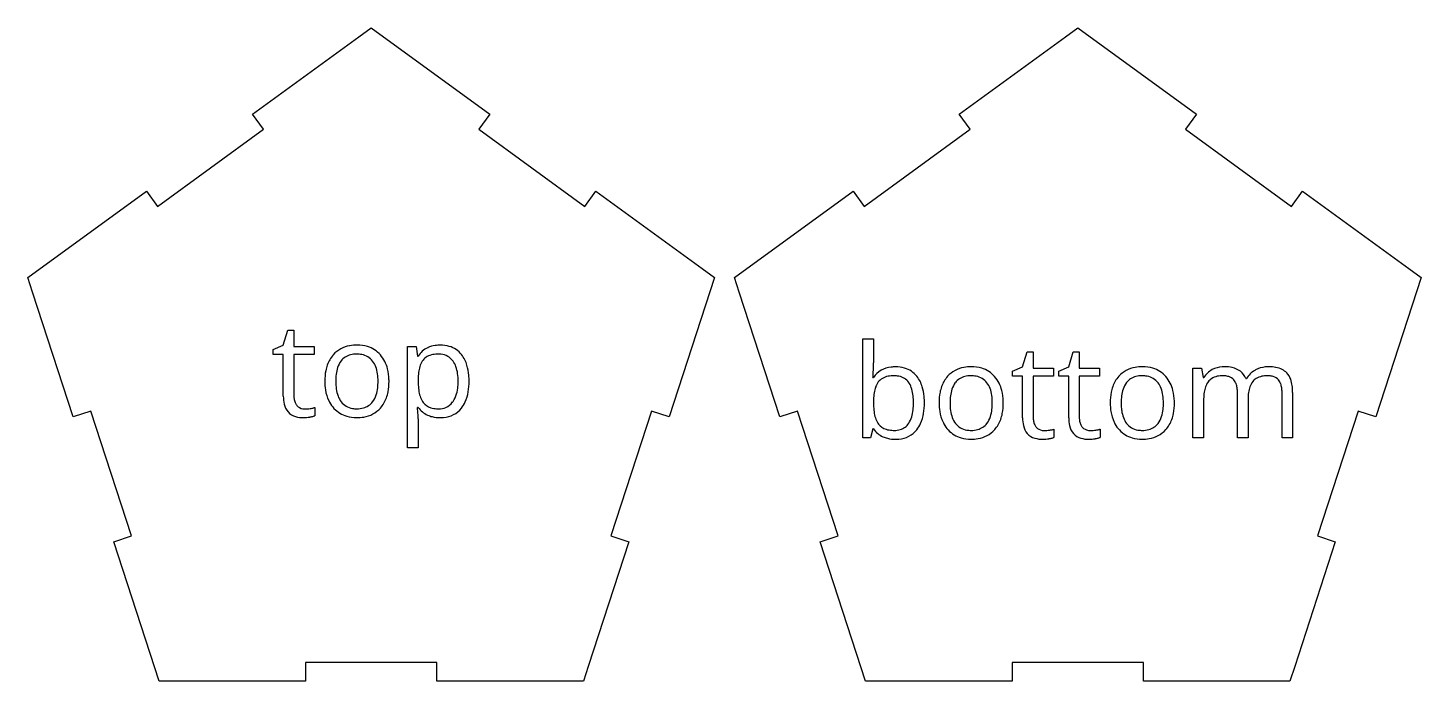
# Model space of a CAD drawing. Header units: inches. Extents: x 0 to 8.8, y 0.1 to 12.5.
# Drawn here: x 0 to 8.77, y 8.38 to 12.49 of the extents above; entities that cross this region are included whole.
import ezdxf

# ---------------------------------------------------------------- set-up
doc = ezdxf.new("R2010")
doc.units = ezdxf.units.IN

msp = doc.modelspace()

# ---------------------------------------------------------------- linework, layer by layer
at = {"layer": 'bottom_labelLayer'}
for p, q in [((5.2563, 9.9052), (5.2563, 10.5298)), ((5.2563, 10.5298), (5.3229, 10.5298)), ((5.3229, 10.5298), (5.3229, 10.3781)), ((6.2615, 10.3532), (6.2896, 10.4471)), ((6.2896, 10.4471), (6.3282, 10.4471)), ((6.3282, 10.4471), (6.3282, 10.3452)), ((6.5518, 10.3532), (6.5799, 10.4471)), ((6.5799, 10.4471), (6.6184, 10.4471)), ((6.6184, 10.4471), (6.6184, 10.3452)), ((6.1985, 10.3255), (6.2615, 10.3532)), ((6.4887, 10.3255), (6.5518, 10.3532)), ((5.3197, 10.2866), (5.3229, 10.2866)), ((6.1985, 10.2934), (6.1985, 10.3255)), ((6.2615, 10.2934), (6.1985, 10.2934)), ((6.2615, 10.0316), (6.2615, 10.2934)), ((6.3282, 10.3452), (6.4558, 10.3452)), ((6.4558, 10.2934), (6.3282, 10.2934)), ((6.3282, 10.2934), (6.3282, 10.0344)), ((6.4558, 10.3452), (6.4558, 10.2934)), ((6.4887, 10.2934), (6.4887, 10.3255)), ((6.5518, 10.2934), (6.4887, 10.2934)), ((6.5518, 10.0316), (6.5518, 10.2934)), ((6.6184, 10.3452), (6.7461, 10.3452)), ((6.7461, 10.2934), (6.6184, 10.2934)), ((6.6184, 10.2934), (6.6184, 10.0344)), ((6.7461, 10.3452), (6.7461, 10.2934)), ((7.3338, 9.9052), (7.3338, 10.3452)), ((7.3338, 10.3452), (7.388, 10.3452)), ((7.388, 10.3452), (7.3989, 10.2849)), ((7.3989, 10.2849), (7.4021, 10.2849)), ((7.667, 10.2785), (7.6702, 10.2785)), ((7.614, 9.9052), (7.614, 10.1914)), ((7.8947, 9.9052), (7.8947, 10.1914)), ((7.9613, 10.1922), (7.9613, 9.9052)), ((7.4005, 10.136), (7.4005, 9.9052)), ((7.6807, 10.1509), (7.6807, 9.9052)), ((5.3181, 9.9618), (5.304, 9.9052)), ((5.3229, 9.9618), (5.3181, 9.9618)), ((6.459, 9.9602), (6.459, 9.9092)), ((6.7493, 9.9602), (6.7493, 9.9092)), ((5.304, 9.9052), (5.2563, 9.9052)), ((7.4005, 9.9052), (7.3338, 9.9052)), ((7.6807, 9.9052), (7.614, 9.9052)), ((7.9613, 9.9052), (7.8947, 9.9052))]:
    msp.add_line(p, q, dxfattribs=at)
for centre, radius, start, end in [((3.9336, 10.3769), 1.3893, 358.11213, 0.04844), ((5.4472, 10.1999), 0.1515, 95.18346, 145.11094), ((5.4605, 10.1248), 0.2276, 89.87394, 96.81487), ((5.463, 10.1487), 0.2037, 74.2393, 90.56221), ((5.9204, 10.1752), 0.1763, 99.1759, 137.98336), ((5.9375, 10.0944), 0.2588, 89.73286, 100.0761), ((5.941, 10.1293), 0.2239, 73.52241, 90.56938), ((6.9975, 10.1752), 0.1763, 99.1759, 137.98336), ((7.0147, 10.0944), 0.2588, 89.73286, 100.0761), ((7.0181, 10.1293), 0.2239, 73.52241, 90.56938), ((7.5283, 10.1948), 0.1582, 93.83455, 117.50716), ((7.532, 10.1621), 0.1911, 89.96619, 94.28249), ((7.5342, 10.135), 0.2182, 77.55736, 90.55152), ((7.8064, 10.1842), 0.1687, 95.86339, 117.96928), ((7.8121, 10.1429), 0.2103, 89.9192, 96.26241), ((7.8139, 10.1215), 0.2317, 79.93617, 90.38038), ((7.8293, 10.2051), 0.1466, 62.97254, 80.1665), ((4.4619, 10.3544), 0.8604, 355.47593, 355.6512), ((4.3201, 10.3639), 1.0026, 355.72412, 358.12591), ((5.4233, 10.2034), 0.0886, 120.14021, 142.42508), ((5.4361, 10.1794), 0.1159, 100.44661, 119.67033), ((5.45, 10.1093), 0.1873, 89.57282, 100.73262), ((5.4524, 10.1425), 0.1541, 78.67849, 90.37497), ((5.4654, 10.1979), 0.0972, 35.54079, 79.8011), ((5.4765, 10.1981), 0.1525, 38.56322, 74.06698), ((5.4418, 10.1712), 0.1964, 16.47102, 38.4075), ((5.9641, 10.1511), 0.2262, 150.71111, 169.46968), ((5.9266, 10.1704), 0.1841, 138.17617, 150.22876), ((5.922, 10.1887), 0.1061, 103.46883, 142.31171), ((5.9353, 10.138), 0.1586, 89.48029, 103.88102), ((5.9377, 10.1285), 0.1681, 79.34546, 90.31747), ((5.9505, 10.1856), 0.1096, 37.95759, 80.40066), ((5.9541, 10.177), 0.1745, 41.14459, 73.21338), ((5.929, 10.1554), 0.2075, 13.50148, 41.0703), ((7.0412, 10.1511), 0.2262, 150.71111, 169.46968), ((7.0037, 10.1704), 0.1841, 138.17617, 150.22876), ((6.9991, 10.1887), 0.1061, 103.46883, 142.31171), ((7.0124, 10.138), 0.1586, 89.48029, 103.88102), ((7.0148, 10.1285), 0.1681, 79.34546, 90.31747), ((7.0276, 10.1856), 0.1096, 37.95759, 80.40066), ((7.0312, 10.177), 0.1745, 41.14459, 73.21338), ((7.0061, 10.1554), 0.2075, 13.50148, 41.0703), ((7.515, 10.2186), 0.131, 117.12125, 149.54204), ((7.4987, 10.2056), 0.0874, 123.70242, 142.30216), ((7.5073, 10.1906), 0.1047, 101.15454, 123.06556), ((7.52, 10.1311), 0.1655, 89.55701, 101.48328), ((7.5215, 10.1405), 0.1561, 85.52521, 90.07841), ((7.5259, 10.1858), 0.1106, 72.35981, 85.95574), ((7.5388, 10.2244), 0.0699, 41.06107, 72.89935), ((7.5545, 10.2221), 0.1288, 52.70255, 78.00534), ((7.5299, 10.2185), 0.0805, 20.70727, 40.02206), ((7.5617, 10.2355), 0.1138, 22.20965, 51.4971), ((7.791, 10.2093), 0.1391, 119.40433, 150.18291), ((7.7783, 10.2045), 0.0883, 122.35981, 140.28855), ((7.8062, 10.1862), 0.1668, 118.25618, 120.06523), ((7.7881, 10.1869), 0.1083, 101.00316, 121.78385), ((7.801, 10.1251), 0.1715, 89.56182, 101.2965), ((7.8025, 10.1419), 0.1547, 85.81413, 90.0676), ((7.8066, 10.1858), 0.1106, 72.64011, 86.25645), ((7.8193, 10.2242), 0.0701, 41.04121, 73.17874), ((7.8105, 10.2185), 0.0805, 20.70727, 40.02206), ((7.8455, 10.2383), 0.1098, 44.22865, 62.62287), ((7.8407, 10.2361), 0.1148, 19.56152, 43.31601), ((7.771, 10.2099), 0.1892, 7.50449, 19.96418), ((5.6819, 10.1338), 0.3588, 171.06673, 177.84567), ((5.5335, 10.1578), 0.2084, 160.89236, 171.23355), ((5.4445, 10.1893), 0.1141, 143.3385, 161.2558), ((5.4544, 10.1901), 0.1107, 32.66256, 35.52262), ((5.4247, 10.1731), 0.1449, 15.78119, 31.97563), ((5.3292, 10.145), 0.2445, 6.16535, 16.03931), ((5.342, 10.1399), 0.301, 5.13394, 16.79713), ((6.0816, 10.1279), 0.346, 169.24406, 180.38808), ((6.0295, 10.1433), 0.2238, 162.06541, 173.16769), ((5.9479, 10.1705), 0.1378, 142.90289, 162.37492), ((5.9279, 10.1696), 0.1372, 20.02585, 37.43503), ((5.8601, 10.1447), 0.2095, 7.7438, 20.06904), ((5.8322, 10.1301), 0.3076, 1.12772, 13.88019), ((7.1587, 10.1279), 0.346, 169.24406, 180.38808), ((7.1066, 10.1433), 0.2238, 162.06541, 173.16769), ((7.025, 10.1705), 0.1378, 142.90289, 162.37492), ((7.0051, 10.1696), 0.1372, 20.02585, 37.43503), ((6.9372, 10.1447), 0.2095, 7.7438, 20.06904), ((6.9093, 10.1301), 0.3076, 1.12772, 13.88019), ((7.7354, 10.142), 0.3348, 171.30385, 178.35054), ((7.6005, 10.1631), 0.1982, 161.02354, 171.44668), ((7.5189, 10.1919), 0.1118, 143.07683, 161.39098), ((7.4898, 10.2032), 0.1234, 7.98679, 20.79487), ((7.4174, 10.1925), 0.1966, 359.69522, 8.1467), ((7.9737, 10.1525), 0.293, 172.37768, 180.18298), ((7.8625, 10.1678), 0.1807, 160.87289, 172.52774), ((7.7959, 10.1915), 0.1101, 140.97678, 161.1695), ((7.7705, 10.2032), 0.1234, 7.98679, 20.79487), ((7.698, 10.1925), 0.1966, 359.69522, 8.1467), ((7.6556, 10.1938), 0.3057, 359.71073, 7.69068), ((5.8364, 10.1259), 0.5135, 177.61731, 180.04202), ((5.7635, 10.1238), 0.4406, 179.77603, 185.70755), ((5.1809, 10.128), 0.3937, 359.76808, 6.30925), ((5.1928, 10.1249), 0.3818, 353.49328, 0.22054), ((5.2529, 10.1233), 0.3907, 350.65611, 0.33804), ((5.2159, 10.1265), 0.4278, 359.87794, 5.40928), ((6.069, 10.1243), 0.3334, 179.77448, 189.09306), ((6.1568, 10.1271), 0.3522, 173.00868, 180.24638), ((6.1421, 10.1238), 0.3375, 179.70572, 187.91628), ((5.7383, 10.1273), 0.3325, 359.70779, 7.89734), ((5.7198, 10.1243), 0.351, 353.53613, 0.20117), ((5.7956, 10.1232), 0.3442, 349.17632, 0.38643), ((5.7487, 10.1256), 0.3912, 359.99191, 1.54166), ((7.1461, 10.1243), 0.3334, 179.77448, 189.09306), ((7.2339, 10.1271), 0.3522, 173.00868, 180.24638), ((7.2192, 10.1238), 0.3375, 179.70572, 187.91628), ((6.8154, 10.1273), 0.3325, 359.70779, 7.89734), ((6.7969, 10.1243), 0.351, 353.53613, 0.20117), ((6.8728, 10.1232), 0.3442, 349.17632, 0.38643), ((6.8258, 10.1256), 0.3912, 359.99191, 1.54166), ((7.8646, 10.1362), 0.4641, 178.09752, 180.0246), ((8.265, 10.1507), 0.5843, 179.91622, 179.98332), ((5.5898, 10.1059), 0.266, 185.5925, 194.20521), ((5.4785, 10.0771), 0.151, 193.94331, 208.02164), ((5.4335, 10.0542), 0.1005, 208.5528, 217.56082), ((5.4166, 10.0817), 0.153, 326.71026, 343.66621), ((5.3275, 10.1089), 0.2462, 343.417, 353.63686), ((5.3892, 10.1001), 0.2526, 335.83026, 350.82582), ((5.9833, 10.1098), 0.2465, 188.91005, 205.31715), ((5.9579, 10.0991), 0.219, 205.65644, 208.44715), ((6.0183, 10.1061), 0.2124, 187.76415, 200.09777), ((5.9502, 10.0811), 0.1398, 200.0846, 216.91358), ((5.9226, 10.083), 0.1431, 323.00914, 342.63881), ((5.8407, 10.1098), 0.2293, 342.36155, 353.75395), ((5.9115, 10.1001), 0.2261, 330.25054, 349.41179), ((6.471, 10.0293), 0.2095, 179.35511, 192.84802), ((6.4623, 10.0336), 0.1342, 179.64163, 189.751), ((6.415, 10.0251), 0.0861, 189.54774, 205.78713), ((6.7612, 10.0293), 0.2095, 179.35511, 192.84802), ((6.7526, 10.0336), 0.1342, 179.64163, 189.751), ((6.7052, 10.0251), 0.0861, 189.54774, 205.78713), ((7.0605, 10.1098), 0.2465, 188.91005, 205.31715), ((7.035, 10.0991), 0.219, 205.65644, 208.44715), ((7.0955, 10.1061), 0.2124, 187.76415, 200.09777), ((7.0273, 10.0811), 0.1398, 200.0846, 216.91358), ((6.9997, 10.083), 0.1431, 323.00914, 342.63881), ((6.9178, 10.1098), 0.2293, 342.36155, 353.75395), ((6.9887, 10.1001), 0.2261, 330.25054, 349.41179), ((5.4429, 10.0477), 0.1476, 215.58504, 245.83612), ((5.4298, 10.0526), 0.0967, 218.16901, 253.80481), ((5.4541, 10.0736), 0.1759, 245.97997, 255.54538), ((5.4478, 10.1079), 0.1548, 253.13793, 266.84837), ((5.4528, 10.1672), 0.2143, 266.3779, 270.05104), ((5.4544, 10.0858), 0.1329, 269.38716, 285.86319), ((5.472, 10.0556), 0.1578, 274.064, 321.40809), ((5.4643, 10.0501), 0.0958, 286.01649, 326.84959), ((5.4491, 10.0742), 0.1873, 321.31615, 335.54348), ((5.9249, 10.079), 0.1804, 207.79473, 238.67574), ((5.9272, 10.0836), 0.1856, 238.81158, 253.24313), ((5.9253, 10.0633), 0.1092, 217.30114, 261.7099), ((5.9368, 10.1185), 0.1655, 260.50368, 270.24807), ((5.939, 10.1077), 0.1548, 269.44792, 284.7255), ((5.9513, 10.0623), 0.1077, 284.56628, 322.63338), ((5.9536, 10.0764), 0.1777, 278.89583, 317.99801), ((5.9472, 10.0816), 0.1859, 318.14356, 329.75689), ((6.3659, 10.0008), 0.1008, 190.38178, 253.87721), ((6.3955, 10.0162), 0.0646, 206.13038, 221.40838), ((6.3933, 10.0145), 0.0619, 221.59478, 262.35039), ((6.3985, 10.0412), 0.0891, 261.32718, 270.19049), ((6.3993, 10.171), 0.2189, 269.88037, 278.30315), ((6.4018, 10.1511), 0.1988, 278.41128, 279.01253), ((6.3768, 10.3109), 0.3605, 278.95955, 280.51088), ((6.4002, 10.1853), 0.2328, 280.48508, 282.6265), ((6.4207, 10.0941), 0.1393, 282.58783, 285.57868), ((6.4312, 10.0556), 0.0994, 285.723, 286.25922), ((6.6561, 10.0008), 0.1008, 190.38178, 253.87721), ((6.6858, 10.0162), 0.0646, 206.13038, 221.40838), ((6.6836, 10.0145), 0.0619, 221.59478, 262.35039), ((6.6888, 10.0412), 0.0891, 261.32718, 270.19049), ((6.6895, 10.171), 0.2189, 269.88037, 278.30315), ((6.6921, 10.1511), 0.1988, 278.41128, 279.01253), ((6.667, 10.3109), 0.3605, 278.95955, 280.51088), ((6.6904, 10.1853), 0.2328, 280.48508, 282.6265), ((6.711, 10.0941), 0.1393, 282.58783, 285.57868), ((6.7215, 10.0556), 0.0994, 285.723, 286.25922), ((7.0021, 10.079), 0.1804, 207.79473, 238.67574), ((7.0044, 10.0836), 0.1856, 238.81158, 253.24313), ((7.0024, 10.0633), 0.1092, 217.30114, 261.7099), ((7.0139, 10.1185), 0.1655, 260.50368, 270.24807), ((7.0161, 10.1077), 0.1548, 269.44792, 284.7255), ((7.0284, 10.0623), 0.1077, 284.56628, 322.63338), ((7.0308, 10.0764), 0.1777, 278.89583, 317.99801), ((7.0243, 10.0816), 0.1859, 318.14356, 329.75689), ((5.4599, 10.0993), 0.2021, 255.77557, 270.31855), ((5.4613, 10.1231), 0.226, 269.92204, 275.54834), ((5.9344, 10.1111), 0.214, 253.54393, 270.41824), ((5.9371, 10.1559), 0.2588, 269.75004, 279.80348), ((6.3865, 10.0712), 0.1741, 253.78463, 270.88548), ((6.3892, 10.0708), 0.1737, 270.00819, 270.75305), ((6.3882, 10.1048), 0.2077, 270.89231, 275.5491), ((6.3805, 10.1855), 0.2888, 275.52567, 279.29463), ((6.3872, 10.1473), 0.25, 279.18872, 280.11392), ((6.3985, 10.0859), 0.1876, 280.0069, 283.37366), ((6.4152, 10.0162), 0.1159, 283.30625, 288.12181), ((6.431, 9.9684), 0.0655, 287.98801, 295.305), ((6.6767, 10.0712), 0.1741, 253.78463, 270.88548), ((6.6794, 10.0708), 0.1737, 270.00819, 270.75305), ((6.6785, 10.1048), 0.2077, 270.89231, 275.5491), ((6.6707, 10.1855), 0.2888, 275.52567, 279.29463), ((6.6775, 10.1473), 0.25, 279.18872, 280.11392), ((6.6888, 10.0859), 0.1876, 280.0069, 283.37366), ((6.7055, 10.0162), 0.1159, 283.30625, 288.12181), ((6.7213, 9.9684), 0.0655, 287.98801, 295.305), ((7.0115, 10.1111), 0.214, 253.54393, 270.41824), ((7.0142, 10.1559), 0.2588, 269.75004, 279.80348)]:
    msp.add_arc(centre, radius, start, end, dxfattribs=at)
at = {"layer": 'bottom_outsideCutPath'}
for p, q in [((6.5305, 12.4291), (6.6088, 12.486)), ((6.6088, 12.486), (7.3553, 11.9436)), ((5.8623, 11.9436), (6.5305, 12.4291)), ((5.9316, 11.8481), (5.8623, 11.9436)), ((7.3553, 11.9436), (7.2859, 11.8481)), ((5.2634, 11.3626), (5.9316, 11.8481)), ((7.2859, 11.8481), (7.9542, 11.3626)), ((4.4475, 10.9157), (5.194, 11.4581)), ((5.194, 11.4581), (5.2634, 11.3626)), ((7.9542, 11.3626), (8.0235, 11.4581)), ((8.0235, 11.4581), (8.6918, 10.9726)), ((8.6918, 10.9726), (8.77, 10.9157)), ((4.4774, 10.8237), (4.4475, 10.9157)), ((8.77, 10.9157), (8.4849, 10.0381)), ((4.7327, 10.0381), (4.4774, 10.8237)), ((4.8449, 10.0746), (4.7327, 10.0381)), ((5.1001, 9.289), (4.8449, 10.0746)), ((8.3727, 10.0746), (8.1174, 9.289)), ((8.4849, 10.0381), (8.3727, 10.0746)), ((4.9879, 9.2526), (5.1001, 9.289)), ((5.273, 8.375), (4.9879, 9.2526)), ((8.2297, 9.2526), (7.9744, 8.467)), ((8.1174, 9.289), (8.2297, 9.2526)), ((7.0218, 8.493), (6.1958, 8.493)), ((6.1958, 8.493), (6.1958, 8.375)), ((7.0218, 8.375), (7.0218, 8.493)), ((7.9744, 8.467), (7.9445, 8.375)), ((5.3698, 8.375), (5.273, 8.375)), ((6.1958, 8.375), (5.3698, 8.375)), ((7.9445, 8.375), (7.0218, 8.375))]:
    msp.add_line(p, q, dxfattribs=at)
at = {"layer": 'top_labelLayer'}
for p, q in [((1.608, 10.4893), (1.6361, 10.5832)), ((1.6361, 10.5832), (1.6747, 10.5832)), ((1.6747, 10.5832), (1.6747, 10.4813)), ((1.545, 10.4616), (1.608, 10.4893)), ((1.545, 10.4295), (1.545, 10.4616)), ((1.6747, 10.4813), (1.8024, 10.4813)), ((1.8024, 10.4813), (1.8024, 10.4295)), ((2.3901, 9.8437), (2.3901, 10.4813)), ((2.3901, 10.4813), (2.4443, 10.4813)), ((2.4443, 10.4813), (2.4535, 10.421)), ((1.608, 10.4295), (1.545, 10.4295)), ((1.608, 10.1677), (1.608, 10.4295)), ((1.8024, 10.4295), (1.6747, 10.4295)), ((1.6747, 10.4295), (1.6747, 10.1705)), ((2.4535, 10.421), (2.4567, 10.421)), ((2.4567, 10.2765), (2.4567, 10.2617)), ((1.8056, 10.0963), (1.8056, 10.0453)), ((2.4567, 10.0979), (2.4519, 10.0979)), ((2.4567, 10.0248), (2.4567, 9.8437)), ((2.4567, 9.8437), (2.3901, 9.8437))]:
    msp.add_line(p, q, dxfattribs=at)
for centre, radius, start, end in [((2.0537, 10.3113), 0.1763, 99.1759, 137.98336), ((2.0709, 10.2304), 0.2588, 89.73286, 100.0761), ((2.0744, 10.2654), 0.2239, 73.52241, 90.56938), ((2.0875, 10.3131), 0.1745, 41.14459, 73.21338), ((2.6035, 10.3179), 0.1794, 132.35614, 144.91956), ((2.5761, 10.3479), 0.1387, 115.40087, 132.31191), ((2.5868, 10.3218), 0.1669, 97.70658, 114.882), ((2.5943, 10.2733), 0.216, 89.84646, 97.94727), ((2.5969, 10.285), 0.2043, 74.1925, 90.57833), ((2.611, 10.3364), 0.151, 38.05216, 74.04181), ((2.0975, 10.2872), 0.2262, 150.71111, 169.46968), ((2.06, 10.3065), 0.1841, 138.17617, 150.22876), ((2.0813, 10.3066), 0.1378, 142.90289, 162.37492), ((2.0554, 10.3248), 0.1061, 103.46883, 142.31171), ((2.0687, 10.2741), 0.1586, 89.48029, 103.88102), ((2.0711, 10.2646), 0.1681, 79.34546, 90.31747), ((2.0839, 10.3217), 0.1096, 37.95759, 80.40066), ((2.0613, 10.3057), 0.1372, 20.02585, 37.43503), ((1.9935, 10.2808), 0.2095, 7.7438, 20.06904), ((2.0624, 10.2915), 0.2075, 13.50148, 41.0703), ((2.6526, 10.2973), 0.1942, 160.29017, 171.2447), ((2.5775, 10.3249), 0.1142, 141.889, 160.59713), ((2.5561, 10.3399), 0.0881, 118.55689, 141.0239), ((2.5701, 10.3126), 0.1188, 100.08651, 118.19205), ((2.5838, 10.2407), 0.192, 89.59074, 100.35025), ((2.5854, 10.2893), 0.1434, 84.03736, 90.08554), ((2.5917, 10.3286), 0.1037, 35.44814, 85.2267), ((2.5617, 10.3059), 0.1413, 19.89887, 35.89789), ((2.4944, 10.2816), 0.2128, 7.71513, 19.88622), ((2.572, 10.3065), 0.2001, 16.33538, 37.90917), ((2.4696, 10.275), 0.3073, 4.57668, 16.60906), ((2.215, 10.264), 0.346, 169.24406, 180.38808), ((2.2024, 10.2603), 0.3334, 179.77448, 189.09306), ((2.2902, 10.2632), 0.3522, 173.00868, 180.24638), ((2.2755, 10.2599), 0.3375, 179.70572, 187.91628), ((2.1629, 10.2794), 0.2238, 162.06541, 173.16769), ((1.8717, 10.2633), 0.3325, 359.70779, 7.89734), ((1.8532, 10.2604), 0.351, 353.53613, 0.20117), ((1.9656, 10.2662), 0.3076, 1.12772, 13.88019), ((1.929, 10.2593), 0.3442, 349.17632, 0.38643), ((1.8821, 10.2617), 0.3912, 359.99191, 1.54166), ((2.8799, 10.2724), 0.4232, 178.06483, 179.44891), ((2.8973, 10.2599), 0.4406, 179.77603, 185.70755), ((2.7761, 10.2774), 0.3193, 171.08689, 178.32462), ((2.3722, 10.2642), 0.3363, 359.71085, 7.86097), ((2.3534, 10.2617), 0.355, 354.84042, 0.1178), ((2.3868, 10.2593), 0.3907, 350.65611, 0.33804), ((2.3435, 10.2624), 0.434, 359.90034, 4.90146), ((2.1167, 10.2458), 0.2465, 188.91005, 205.31715), ((2.1517, 10.2421), 0.2124, 187.76415, 200.09777), ((2.056, 10.2191), 0.1431, 323.00914, 342.63881), ((1.9741, 10.2458), 0.2293, 342.36155, 353.75395), ((2.0449, 10.2362), 0.2261, 330.25054, 349.41179), ((2.7236, 10.242), 0.266, 185.5925, 194.20521), ((2.6124, 10.2132), 0.151, 193.94331, 208.02164), ((2.5432, 10.2263), 0.1611, 325.57508, 344.15054), ((2.4598, 10.2509), 0.2481, 343.93344, 355.11373), ((2.523, 10.2362), 0.2526, 335.83026, 350.82582), ((1.8175, 10.1654), 0.2095, 179.35511, 192.84802), ((1.7124, 10.1369), 0.1008, 190.38178, 253.87721), ((1.8089, 10.1697), 0.1342, 179.64163, 189.751), ((1.7615, 10.1612), 0.0861, 189.54774, 205.78713), ((1.742, 10.1523), 0.0646, 206.13038, 221.40838), ((1.7399, 10.1506), 0.0619, 221.59478, 262.35039), ((1.745, 10.1773), 0.0891, 261.32718, 270.19049), ((1.7458, 10.3071), 0.2189, 269.88037, 278.30315), ((1.7483, 10.2872), 0.1988, 278.41128, 279.01253), ((1.7233, 10.447), 0.3605, 278.95955, 280.51088), ((1.7467, 10.3214), 0.2328, 280.48508, 282.6265), ((1.7672, 10.2302), 0.1393, 282.58783, 285.57868), ((1.7777, 10.1916), 0.0994, 285.723, 286.25922), ((2.0913, 10.2352), 0.219, 205.65644, 208.44715), ((2.0583, 10.215), 0.1804, 207.79473, 238.67574), ((2.0835, 10.2172), 0.1398, 200.0846, 216.91358), ((2.0587, 10.1994), 0.1092, 217.30114, 261.7099), ((2.0702, 10.2545), 0.1655, 260.50368, 270.24807), ((2.0724, 10.2438), 0.1548, 269.44792, 284.7255), ((2.0847, 10.1984), 0.1077, 284.56628, 322.63338), ((2.087, 10.2125), 0.1777, 278.89583, 317.99801), ((2.0806, 10.2177), 0.1859, 318.14356, 329.75689), ((1.8261, 10.0188), 0.6308, 2.95052, 7.20172), ((2.5768, 10.1837), 0.1476, 215.58504, 245.83612), ((2.5673, 10.1902), 0.1005, 208.5528, 217.56082), ((2.5637, 10.1887), 0.0967, 218.16901, 253.80481), ((2.5816, 10.244), 0.1548, 253.13793, 266.84837), ((2.5866, 10.3033), 0.2143, 266.3779, 270.05104), ((2.5883, 10.2013), 0.1123, 269.22547, 292.04293), ((2.6058, 10.1916), 0.1578, 274.064, 321.40809), ((2.5898, 10.1923), 0.1034, 293.14293, 324.1355), ((2.5671, 10.2115), 0.1331, 323.16423, 325.0144), ((2.5829, 10.2103), 0.1873, 321.31615, 335.54348), ((1.733, 10.2073), 0.1741, 253.78463, 270.88548), ((1.7357, 10.2069), 0.1737, 270.00819, 270.75305), ((1.7347, 10.2409), 0.2077, 270.89231, 275.5491), ((1.727, 10.3216), 0.2888, 275.52567, 279.29463), ((1.7337, 10.2834), 0.25, 279.18872, 280.11392), ((1.745, 10.222), 0.1876, 280.0069, 283.37366), ((1.7617, 10.1523), 0.1159, 283.30625, 288.12181), ((1.7775, 10.1045), 0.0655, 287.98801, 295.305), ((2.0606, 10.2197), 0.1856, 238.81158, 253.24313), ((2.0678, 10.2472), 0.214, 253.54393, 270.41824), ((2.0705, 10.292), 0.2588, 269.75004, 279.80348), ((1.928, 10.0245), 0.5287, 0.03226, 2.90087), ((2.5879, 10.2097), 0.1759, 245.97997, 255.54538), ((2.5937, 10.2354), 0.2021, 255.77557, 270.31855), ((2.5951, 10.2592), 0.226, 269.92204, 275.54834)]:
    msp.add_arc(centre, radius, start, end, dxfattribs=at)
at = {"layer": 'top_outsideCutPath'}
for p, q in [((2.083, 12.4291), (2.1613, 12.486)), ((2.1613, 12.486), (2.9078, 11.9436)), ((1.4148, 11.9436), (2.083, 12.4291)), ((1.4841, 11.8481), (1.4148, 11.9436)), ((2.9078, 11.9436), (2.8384, 11.8481)), ((0.8159, 11.3626), (1.4841, 11.8481)), ((2.8384, 11.8481), (3.5067, 11.3626)), ((0, 10.9157), (0.7465, 11.4581)), ((0.7465, 11.4581), (0.8159, 11.3626)), ((3.5067, 11.3626), (3.576, 11.4581)), ((3.576, 11.4581), (4.2443, 10.9726)), ((4.2443, 10.9726), (4.3225, 10.9157)), ((0.0299, 10.8237), (0, 10.9157)), ((4.3225, 10.9157), (4.0374, 10.0381)), ((0.2851, 10.0381), (0.0299, 10.8237)), ((0.3974, 10.0746), (0.2851, 10.0381)), ((0.6526, 9.289), (0.3974, 10.0746)), ((3.9252, 10.0746), (3.6699, 9.289)), ((4.0374, 10.0381), (3.9252, 10.0746)), ((0.5404, 9.2526), (0.6526, 9.289)), ((0.8255, 8.375), (0.5404, 9.2526)), ((3.7821, 9.2526), (3.5269, 8.467)), ((3.6699, 9.289), (3.7821, 9.2526)), ((2.5743, 8.493), (1.7483, 8.493)), ((1.7483, 8.493), (1.7483, 8.375)), ((2.5743, 8.375), (2.5743, 8.493)), ((3.5269, 8.467), (3.497, 8.375)), ((0.9223, 8.375), (0.8255, 8.375)), ((1.7483, 8.375), (0.9223, 8.375)), ((3.497, 8.375), (2.5743, 8.375))]:
    msp.add_line(p, q, dxfattribs=at)

doc.saveas('drawing.dxf')
